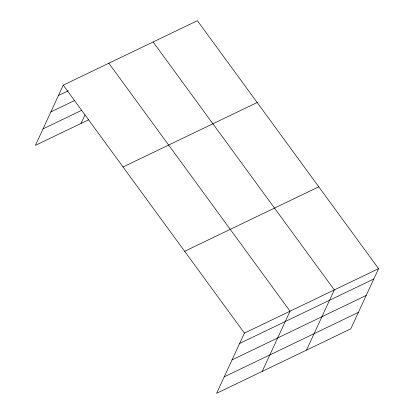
<?xml version="1.0" encoding="UTF-8"?>
<svg xmlns="http://www.w3.org/2000/svg" width="414" height="414" viewBox="0 0 414 414"><rect width="100%" height="100%" fill="white"/><g stroke="black" fill="none" stroke-linecap="round" stroke-linejoin="round"><path stroke-width="0.62" d="M378.577 268.65L244.426 333.099L216.61 393.3L350.761 328.856L378.577 268.65L197.39 20.7L63.238 85.144L35.423 145.35L88.606 119.801M81.03 123.439L84.963 114.926M262.222 371.389L290.038 311.188L108.851 63.233M306.489 350.12L334.31 289.919L153.118 41.969M58.462 95.484L68.279 90.769M50.86 111.94L74.53 100.566M43.025 128.894L81.708 110.31M123.03 166.971L257.182 102.522M184.634 251.272L318.785 186.828M239.649 343.439L373.801 278.989M232.047 359.89L366.199 295.446M224.212 376.844L358.364 312.399M63.238 85.144L244.426 333.099"/></g></svg>
